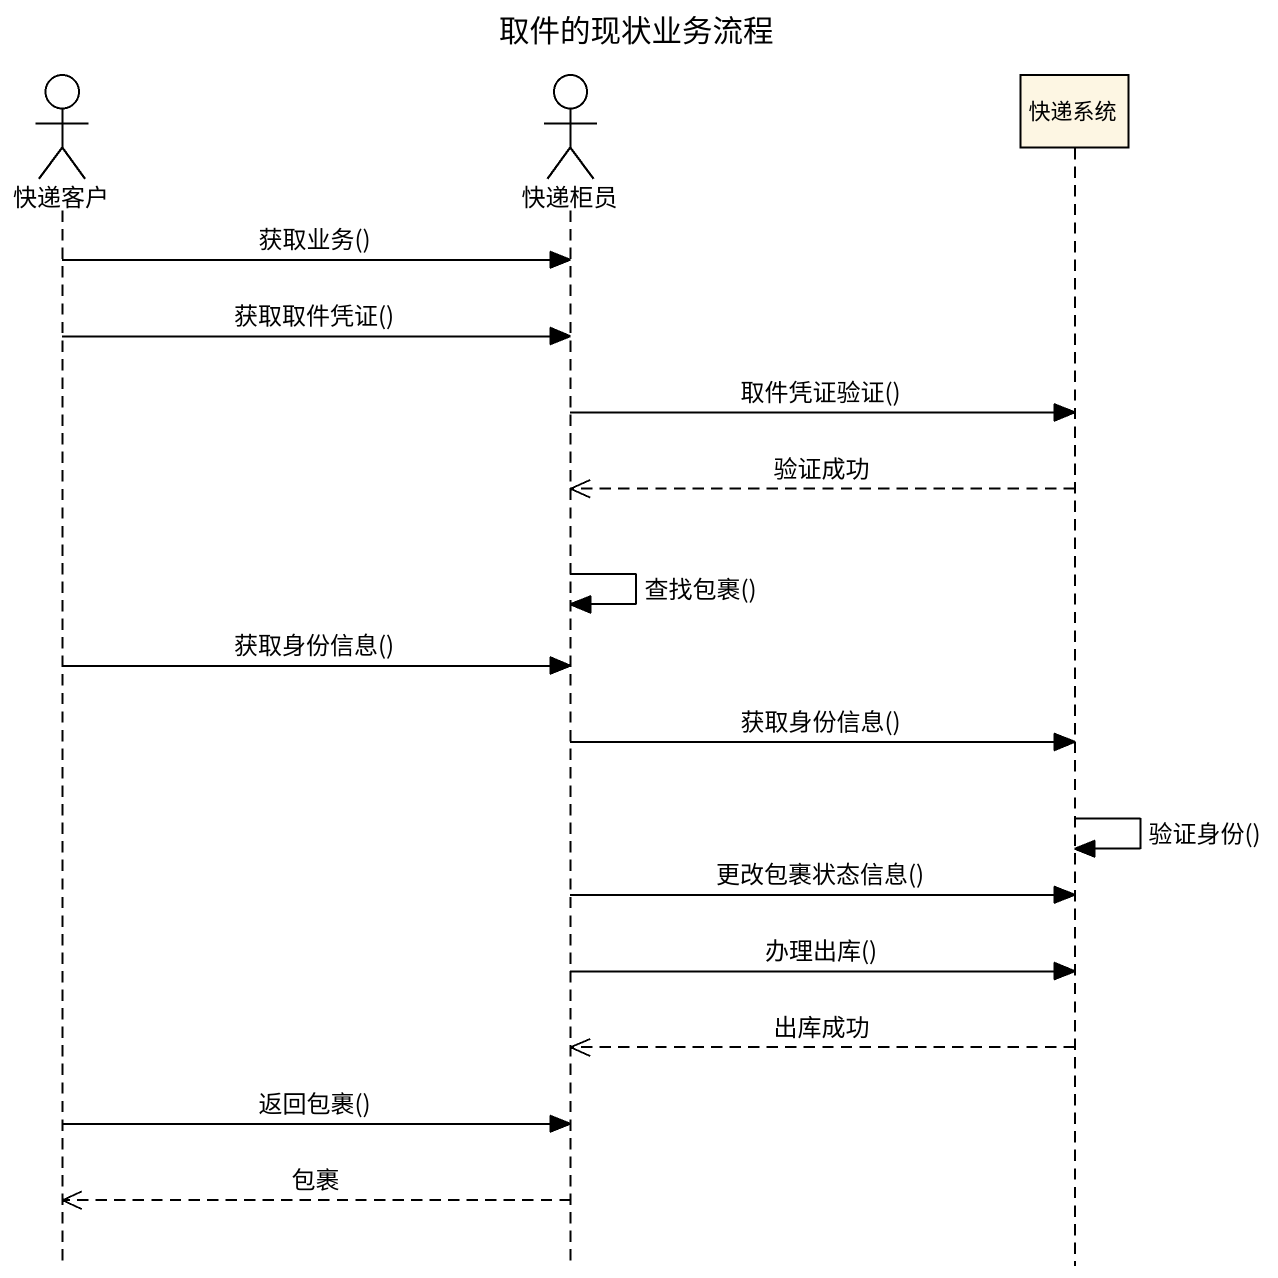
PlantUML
@startuml
title 取件的现状业务流程
hide footbox
actor 快递客户
actor 快递柜员
participant 快递系统

快递客户 -> 快递柜员 : 获取业务()
快递客户 -> 快递柜员 : 获取取件凭证()
快递柜员 -> 快递系统 : 取件凭证验证()
快递系统 -->> 快递柜员 : 验证成功
快递柜员 -> 快递柜员 : 查找包裹()
快递客户 -> 快递柜员 : 获取身份信息()
快递柜员 -> 快递系统 : 获取身份信息()
快递系统 -> 快递系统 : 验证身份()
快递柜员 -> 快递系统 : 更改包裹状态信息()
快递柜员 -> 快递系统 : 办理出库()
快递系统 -->> 快递柜员 : 出库成功
快递客户 -> 快递柜员 : 返回包裹()
快递柜员 -->> 快递客户 : 包裹
@enduml
